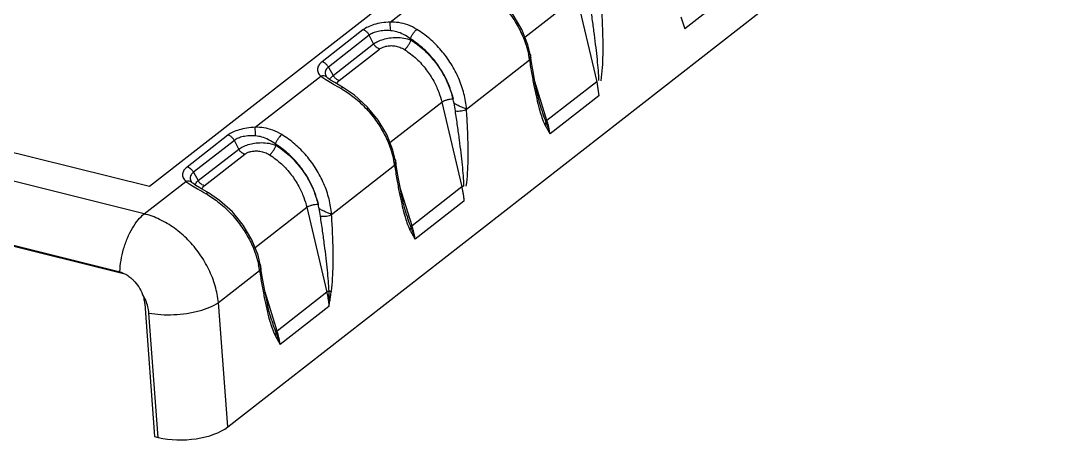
# Model space of a CAD drawing. Header units: inches. Extents: x 3700 to 4563, y 1353 to 2328.
# Drawn here: x 4314.38 to 4354.57, y 1474.1 to 1490.43 of the extents above; entities that cross this region are included whole.
import ezdxf

# ---------------------------------------------------------------- set-up
doc = ezdxf.new("R2010")
doc.units = ezdxf.units.IN
doc.header["$LTSCALE"] = 0.5
doc.layers.add('06___PRT_ALL_SURFS', color=7, linetype='Continuous')

msp = doc.modelspace()

# ---------------------------------------------------------------- linework, layer by layer
at = {"color": 7, "linetype": 'Continuous'}
for p, q in [((4319.35, 1484.036), (4354.393, 1511.359)), ((4322.376, 1474.734), (4359.95, 1504.03)), ((4328.662, 1490.385), (4331.198, 1492.363)), ((4341.947, 1491.598), (4340.059, 1490.126)), ((4327.606, 1490.082), (4326.024, 1488.849)), ((4334.074, 1489.147), (4334.074, 1489.146)), ((4331.611, 1487.02), (4334.046, 1488.919)), ((4323.444, 1486.317), (4325.98, 1488.294)), ((4326.164, 1488.165), (4326.17, 1488.161)), ((4326.219, 1488.244), (4326.218, 1488.245)), ((4336.729, 1487.53), (4334.841, 1486.058)), ((4306.233, 1487.299), (4319.35, 1484.036)), ((4319.152, 1482.97), (4304.263, 1486.674)), ((4322.388, 1486.014), (4320.806, 1484.78)), ((4326.392, 1482.952), (4328.828, 1484.851)), ((4328.856, 1485.078), (4328.856, 1485.077)), ((4303.367, 1484.423), (4318.161, 1480.743)), ((4318.45, 1480.62), (4303.924, 1484.234)), ((4319.152, 1482.97), (4320.762, 1484.226)), ((4320.946, 1484.096), (4320.952, 1484.092)), ((4321.001, 1484.175), (4321, 1484.176)), ((4331.51, 1483.461), (4329.623, 1481.989)), ((4318.161, 1480.743), (4318.249, 1480.712)), ((4318.208, 1480.73), (4318.251, 1480.716)), ((4322.016, 1479.539), (4323.61, 1480.782)), ((4323.637, 1481.01), (4323.638, 1481.009)), ((4319.166, 1479.488), (4319.55, 1474.365)), ((4322.376, 1474.734), (4322.016, 1479.539)), ((4319.692, 1474.329), (4319.332, 1479.135)), ((4326.292, 1479.392), (4324.404, 1477.921)), ((4319.55, 1474.365), (4319.692, 1474.329))]:
    msp.add_line(p, q, dxfattribs=at)
for p, q in [((4339.895, 1490.591), (4340.059, 1490.126)), ((4336.645, 1488.078), (4336.729, 1487.53))]:
    msp.add_line(p, q)
for centre, radius, start, end in [((4330.784, 1488.461), 3.294, 9.5294, 11.7489), ((4322.992, 1489.382), 13.9, 356.88, 358.9309), ((4330.888, 1488.478), 3.189, 7.9392, 9.5258), ((4324.62, 1489.576), 12.288, 353.166, 355.5649), ((4327.9, 1490.918), 3.255, 237.1015, 237.7708), ((4326.076, 1488.093), 0.208, 46.9119, 56.5021), ((4324.759, 1484.392), 3.967, 58.8979, 59.7122), ((4341.202, 1488.886), 7.028, 195.2774, 195.9323), ((4325.565, 1484.392), 3.294, 9.5294, 11.7489), ((4325.669, 1484.41), 3.189, 7.9392, 9.5258), ((4317.774, 1485.314), 13.9, 356.88, 358.9309), ((4319.402, 1485.507), 12.288, 353.166, 355.5649), ((4322.681, 1486.85), 3.255, 237.1015, 237.7708), ((4320.858, 1484.024), 0.208, 46.9119, 56.5021), ((4319.54, 1480.324), 3.967, 58.8979, 59.7122), ((4335.984, 1484.818), 7.028, 195.2774, 195.9323), ((4317.928, 1479.807), 0.965, 73.0878, 76.0149), ((4320.347, 1480.324), 3.294, 9.5294, 11.7489), ((4320.451, 1480.341), 3.189, 7.9392, 9.5258), ((4312.555, 1481.245), 13.9, 356.88, 358.9309), ((4314.184, 1481.439), 12.288, 353.166, 355.5649), ((4319.569, 1479.705), 6.73, 357.3409, 2.3961), ((4330.766, 1480.749), 7.028, 195.2774, 195.9323)]:
    msp.add_arc(centre, radius, start, end, dxfattribs=at)
msp.add_ellipse((4320.733, 1475.145), major_axis=(1.947, 0.115), ratio=0.465239, start_param=-2.161849, end_param=-0.593792, dxfattribs=at)
for points, start_tangent, end_tangent in [([(4332.026, 1491.857), (4332.49, 1491.532), (4332.957, 1491.097), (4333.36, 1490.598), (4333.683, 1490.055), (4333.915, 1489.488), (4334.009, 1489.131)], (0.856254, -0.516554), (0.203503, -0.979074)), ([(4336.889, 1489.123), (4336.889, 1489.738), (4336.868, 1490.393), (4336.829, 1491.089)], (0.016915, 0.999857), (-0.066563, 0.997782)), ([(4328.662, 1490.385), (4328.328, 1490.352), (4328.033, 1490.286), (4327.789, 1490.193), (4327.606, 1490.082)], (-0.999017, -0.044329), (-0.78858, -0.614932)), ([(4329.689, 1490.102), (4329.337, 1490.274), (4328.99, 1490.364), (4328.662, 1490.385)], (-0.852959, 0.521977), (-0.999741, -0.02277)), ([(4328.672, 1490.05), (4328.666, 1490.183), (4328.663, 1490.301), (4328.662, 1490.385)], (-0.048528, 0.998822), (0.010414, 0.999946)), ([(4327.852, 1489.88), (4327.787, 1489.971), (4327.701, 1490.042), (4327.606, 1490.082)], (-0.472758, 0.881192), (-0.970424, 0.241408)), ([(4329.442, 1489.733), (4329.485, 1489.836), (4329.546, 1489.942), (4329.618, 1490.035), (4329.689, 1490.102)], (0.30528, 0.952263), (0.802004, 0.597319)), ([(4331.611, 1487.021), (4331.512, 1487.615), (4331.311, 1488.205), (4331.015, 1488.77), (4330.636, 1489.288), (4330.188, 1489.738), (4329.689, 1490.102)], (-0.077975, 0.996955), (-0.852968, 0.521963)), ([(4334.074, 1489.146), (4334.079, 1489.056), (4334.076, 1489.026)], (0.180894, -0.983503), (-0.143533, -0.989646)), ([(4326.024, 1488.849), (4325.903, 1488.723), (4325.849, 1488.583), (4325.873, 1488.437), (4325.98, 1488.294)], (-0.788632, -0.614865), (0.732067, -0.681232)), ([(4326.27, 1488.646), (4326.204, 1488.738), (4326.119, 1488.808), (4326.024, 1488.849)], (-0.472762, 0.88119), (-0.970423, 0.241412)), ([(4334.076, 1489.026), (4334.046, 1488.919)], (-0.143533, -0.989646), (-0.386005, -0.922497)), ([(4334.095, 1489.021), (4334.09, 1488.98), (4334.046, 1488.919)], (0.127296, -0.991865), (-0.744648, -0.667458)), ([(4334.046, 1488.919), (4334.136, 1488.368), (4334.228, 1487.872), (4334.324, 1487.429), (4334.422, 1487.035)], (0.150028, -0.988682), (0.263717, -0.9646)), ([(4326.191, 1488.267), (4326.099, 1488.302), (4325.98, 1488.294)], (-0.833879, 0.551947), (-0.965872, -0.25902)), ([(4325.98, 1488.294), (4326.132, 1488.185)], (0.771652, -0.636045), (0.839457, -0.543427)), ([(4326.17, 1488.161), (4326.43, 1488.007), (4326.759, 1487.818)], (0.846742, -0.532004), (0.863496, -0.504356)), ([(4326.849, 1487.848), (4326.817, 1487.851), (4326.759, 1487.818)], (-0.910436, 0.41365), (-0.774601, -0.63245)), ([(4326.808, 1487.789), (4327.272, 1487.464), (4327.738, 1487.028), (4328.142, 1486.529), (4328.465, 1485.986), (4328.697, 1485.419), (4328.791, 1485.063)], (0.856254, -0.516554), (0.203503, -0.979074)), ([(4331.611, 1487.021), (4331.517, 1487.059), (4331.393, 1487.108), (4331.257, 1487.171), (4331.128, 1487.246)], (-0.912304, 0.409515), (-0.822985, 0.568062)), ([(4331.18, 1486.953), (4331.295, 1486.945), (4331.417, 1486.955), (4331.527, 1486.981), (4331.611, 1487.021)], (0.987382, -0.158354), (0.830226, 0.557427)), ([(4331.671, 1485.054), (4331.671, 1485.67), (4331.65, 1486.324), (4331.611, 1487.02)], (0.016915, 0.999857), (-0.066563, 0.997782)), ([(4334.444, 1486.957), (4334.527, 1486.693), (4334.642, 1486.413)], (0.274725, -0.961523), (0.433165, -0.901315)), ([(4323.444, 1486.317), (4323.11, 1486.283), (4322.815, 1486.217), (4322.571, 1486.125), (4322.388, 1486.014)], (-0.999017, -0.044329), (-0.78858, -0.614932)), ([(4324.471, 1486.034), (4324.119, 1486.205), (4323.772, 1486.295), (4323.443, 1486.316)], (-0.852959, 0.521977), (-0.999741, -0.02277)), ([(4323.454, 1485.982), (4323.448, 1486.114), (4323.445, 1486.232), (4323.444, 1486.317)], (-0.048528, 0.998822), (0.010414, 0.999946)), ([(4334.677, 1486.522), (4334.671, 1486.486), (4334.66, 1486.449), (4334.642, 1486.413)], (-0.059711, -0.998216), (-0.490237, -0.871589)), ([(4334.642, 1486.413), (4334.707, 1486.294), (4334.773, 1486.176), (4334.841, 1486.058)], (0.470268, -0.882524), (0.496921, -0.867796)), ([(4334.677, 1486.522), (4334.71, 1486.436), (4334.74, 1486.356), (4334.766, 1486.283), (4334.789, 1486.217), (4334.809, 1486.157), (4334.826, 1486.104), (4334.841, 1486.058)], (0.368358, -0.929684), (0.292884, -0.956148)), ([(4334.841, 1486.058), (4334.818, 1486.191), (4334.791, 1486.323), (4334.758, 1486.452), (4334.721, 1486.578)], (-0.144965, 0.989437), (-0.298547, 0.954395)), ([(4322.634, 1485.811), (4322.568, 1485.903), (4322.483, 1485.973), (4322.388, 1486.014)], (-0.472758, 0.881192), (-0.970424, 0.241408)), ([(4324.223, 1485.664), (4324.266, 1485.768), (4324.328, 1485.873), (4324.4, 1485.967), (4324.471, 1486.034)], (0.30528, 0.952263), (0.802004, 0.597319)), ([(4326.393, 1482.952), (4326.294, 1483.546), (4326.093, 1484.137), (4325.797, 1484.701), (4325.418, 1485.219), (4324.97, 1485.669), (4324.471, 1486.034)], (-0.077975, 0.996955), (-0.852968, 0.521963)), ([(4320.806, 1484.78), (4320.685, 1484.654), (4320.631, 1484.514), (4320.655, 1484.369), (4320.762, 1484.226)], (-0.788632, -0.614865), (0.732067, -0.681232)), ([(4321.052, 1484.577), (4320.986, 1484.669), (4320.901, 1484.739), (4320.806, 1484.78)], (-0.472762, 0.88119), (-0.970423, 0.241412)), ([(4328.858, 1484.957), (4328.827, 1484.85)], (-0.143533, -0.989646), (-0.386005, -0.922497)), ([(4328.876, 1484.952), (4328.872, 1484.911), (4328.828, 1484.851)], (0.127296, -0.991865), (-0.744648, -0.667458)), ([(4328.828, 1484.851), (4328.918, 1484.299), (4329.01, 1483.804), (4329.106, 1483.36), (4329.204, 1482.966)], (0.150028, -0.988682), (0.263717, -0.9646)), ([(4328.856, 1485.077), (4328.861, 1484.988), (4328.858, 1484.957)], (0.180894, -0.983503), (-0.143533, -0.989646)), ([(4320.973, 1484.198), (4320.881, 1484.233), (4320.762, 1484.226)], (-0.833879, 0.551947), (-0.965872, -0.25902)), ([(4320.762, 1484.226), (4320.913, 1484.117)], (0.771652, -0.636045), (0.839457, -0.543427)), ([(4320.952, 1484.092), (4321.212, 1483.938), (4321.541, 1483.749)], (0.846742, -0.532004), (0.863496, -0.504356)), ([(4331.426, 1484.01), (4331.454, 1483.88), (4331.478, 1483.745), (4331.497, 1483.605), (4331.51, 1483.461)], (0.226665, -0.973973), (0.071537, -0.997438)), ([(4321.631, 1483.78), (4321.599, 1483.783), (4321.541, 1483.749)], (-0.910436, 0.41365), (-0.774601, -0.63245)), ([(4321.59, 1483.72), (4322.053, 1483.395), (4322.52, 1482.96), (4322.923, 1482.461), (4323.247, 1481.917), (4323.478, 1481.351), (4323.572, 1480.994)], (0.856254, -0.516554), (0.203503, -0.979074)), ([(4326.393, 1482.952), (4326.299, 1482.99), (4326.175, 1483.04), (4326.039, 1483.102), (4325.91, 1483.178)], (-0.912304, 0.409515), (-0.822985, 0.568062)), ([(4318.208, 1480.73), (4318.254, 1481.169), (4318.353, 1481.613), (4318.502, 1482.037), (4318.692, 1482.418), (4318.913, 1482.735), (4319.152, 1482.97)], (0.039233, 0.99923), (0.788621, 0.61488)), ([(4322.016, 1479.539), (4321.892, 1480.183), (4321.646, 1480.822), (4321.29, 1481.425), (4320.839, 1481.964), (4320.316, 1482.415), (4319.745, 1482.756), (4319.152, 1482.97)], (-0.094308, 0.995543), (-0.970401, 0.241501)), ([(4325.962, 1482.885), (4326.077, 1482.876), (4326.198, 1482.886), (4326.309, 1482.912), (4326.393, 1482.952)], (0.987382, -0.158354), (0.830226, 0.557427)), ([(4326.453, 1480.986), (4326.453, 1481.601), (4326.431, 1482.256), (4326.392, 1482.952)], (0.016915, 0.999857), (-0.066563, 0.997782)), ([(4329.226, 1482.889), (4329.309, 1482.625), (4329.424, 1482.344)], (0.274725, -0.961523), (0.433165, -0.901315)), ([(4329.458, 1482.454), (4329.453, 1482.417), (4329.442, 1482.381), (4329.424, 1482.344)], (-0.059711, -0.998216), (-0.490237, -0.871589)), ([(4329.424, 1482.344), (4329.489, 1482.226), (4329.555, 1482.108), (4329.623, 1481.989)], (0.470268, -0.882524), (0.496921, -0.867796)), ([(4329.458, 1482.454), (4329.492, 1482.367), (4329.522, 1482.287), (4329.548, 1482.214), (4329.571, 1482.148), (4329.591, 1482.088), (4329.608, 1482.035), (4329.623, 1481.989)], (0.368358, -0.929684), (0.292884, -0.956148)), ([(4329.623, 1481.989), (4329.6, 1482.123), (4329.572, 1482.254), (4329.54, 1482.383), (4329.503, 1482.51)], (-0.144965, 0.989437), (-0.298547, 0.954395)), ([(4318.251, 1480.716), (4318.474, 1480.609), (4318.635, 1480.493)], (0.943557, -0.331211), (0.766324, -0.642455)), ([(4323.639, 1480.889), (4323.609, 1480.782)], (-0.143533, -0.989646), (-0.386005, -0.922497)), ([(4323.658, 1480.884), (4323.654, 1480.843), (4323.61, 1480.782)], (0.127296, -0.991865), (-0.744648, -0.667458)), ([(4323.61, 1480.782), (4323.699, 1480.231), (4323.792, 1479.735), (4323.887, 1479.291), (4323.986, 1478.897)], (0.150028, -0.988682), (0.263717, -0.9646)), ([(4323.637, 1481.009), (4323.643, 1480.919), (4323.639, 1480.889)], (0.180894, -0.983503), (-0.143533, -0.989646)), ([(4318.635, 1480.493), (4318.727, 1480.409), (4318.937, 1480.147), (4319.084, 1479.855)], (0.766324, -0.642455), (0.351552, -0.936168)), ([(4326.208, 1479.941), (4326.236, 1479.811), (4326.26, 1479.676), (4326.279, 1479.537), (4326.292, 1479.392)], (0.226665, -0.973973), (0.071537, -0.997438)), ([(4326.292, 1479.392), (4326.326, 1479.59), (4326.358, 1479.785), (4326.384, 1479.977)], (0.167993, 0.985788), (0.153721, 0.988114)), ([(4326.293, 1479.986), (4326.329, 1479.982), (4326.361, 1479.979), (4326.38, 1479.978)], (0.993806, -0.11113), (0.997743, -0.067149)), ([(4319.084, 1479.855), (4319.14, 1479.665), (4319.166, 1479.488)], (0.351552, -0.936168), (0.07474, -0.997203)), ([(4319.332, 1479.135), (4319.291, 1479.379), (4319.208, 1479.623), (4319.084, 1479.855)], (-0.074921, 0.997189), (-0.537663, 0.84316)), ([(4319.332, 1479.135), (4319.791, 1479.078), (4320.29, 1479.074), (4320.795, 1479.123), (4321.272, 1479.222), (4321.688, 1479.364), (4322.016, 1479.539)], (0.981901, -0.189397), (0.824701, 0.565569)), ([(4324.008, 1478.82), (4324.091, 1478.556), (4324.206, 1478.276)], (0.274725, -0.961523), (0.433165, -0.901315)), ([(4324.24, 1478.385), (4324.235, 1478.349), (4324.223, 1478.312), (4324.206, 1478.276)], (-0.059711, -0.998216), (-0.490237, -0.871589)), ([(4324.206, 1478.276), (4324.271, 1478.157), (4324.337, 1478.039), (4324.404, 1477.921)], (0.470268, -0.882524), (0.496921, -0.867796)), ([(4324.24, 1478.385), (4324.274, 1478.299), (4324.304, 1478.219), (4324.33, 1478.146), (4324.353, 1478.079), (4324.373, 1478.02), (4324.39, 1477.967), (4324.404, 1477.921)], (0.368358, -0.929684), (0.292884, -0.956148)), ([(4324.404, 1477.921), (4324.382, 1478.054), (4324.354, 1478.185), (4324.322, 1478.315), (4324.284, 1478.441)], (-0.144965, 0.989437), (-0.298547, 0.954395))]:
    msp.add_spline(points, degree=3, dxfattribs=dict(at, start_tangent=start_tangent, end_tangent=end_tangent))
at = {"layer": '06___PRT_ALL_SURFS', "color": 7, "linetype": 'Continuous'}
for p, q in [((4333.869, 1489.804), (4335.869, 1491.363)), ((4335.869, 1491.363), (4336.645, 1488.078)), ((4327.852, 1489.88), (4326.27, 1488.646)), ((4326.457, 1488.322), (4328.02, 1489.542)), ((4328.02, 1489.542), (4327.852, 1489.88)), ((4329.463, 1489.689), (4329.442, 1489.733)), ((4326.688, 1488.124), (4328.252, 1489.343)), ((4334.085, 1489.086), (4334.074, 1489.147)), ((4334.137, 1488.75), (4334.085, 1489.086)), ((4326.27, 1488.646), (4326.457, 1488.322)), ((4326.193, 1488.273), (4326.188, 1488.28)), ((4326.188, 1488.28), (4326.188, 1488.28)), ((4326.85, 1487.849), (4326.513, 1488.044)), ((4334.721, 1486.578), (4334.256, 1488.083)), ((4336.645, 1488.078), (4334.721, 1486.578)), ((4328.651, 1485.735), (4330.651, 1487.294)), ((4330.651, 1487.294), (4331.426, 1484.01)), ((4334.518, 1486.984), (4334.519, 1486.98)), ((4322.634, 1485.811), (4321.052, 1484.577)), ((4322.802, 1485.473), (4322.634, 1485.811)), ((4324.245, 1485.62), (4324.223, 1485.664)), ((4321.238, 1484.254), (4322.802, 1485.473)), ((4321.47, 1484.055), (4323.034, 1485.274)), ((4328.866, 1485.017), (4328.856, 1485.078)), ((4328.919, 1484.682), (4328.866, 1485.017)), ((4321.052, 1484.577), (4321.238, 1484.254)), ((4320.975, 1484.204), (4320.97, 1484.212)), ((4320.97, 1484.212), (4320.97, 1484.211)), ((4321.631, 1483.781), (4321.295, 1483.976)), ((4329.503, 1482.51), (4329.038, 1484.014)), ((4331.426, 1484.01), (4329.503, 1482.51)), ((4323.433, 1481.667), (4325.432, 1483.226)), ((4325.432, 1483.226), (4326.208, 1479.941)), ((4329.3, 1482.915), (4329.301, 1482.911)), ((4323.648, 1480.949), (4323.637, 1481.01)), ((4323.701, 1480.613), (4323.648, 1480.949)), ((4324.284, 1478.441), (4323.82, 1479.945)), ((4326.208, 1479.941), (4324.284, 1478.441)), ((4324.082, 1478.847), (4324.083, 1478.843))]:
    msp.add_line(p, q, dxfattribs=at)
for points in [[(4334.074, 1489.146), (4333.987, 1489.506), (4333.752, 1490.1), (4333.417, 1490.667), (4332.993, 1491.183), (4332.5, 1491.627), (4332.068, 1491.918)], [(4334.519, 1486.98), (4334.448, 1487.229), (4334.383, 1487.489), (4334.32, 1487.769), (4334.258, 1488.071), (4334.197, 1488.397), (4334.137, 1488.75)], [(4326.218, 1488.245), (4326.206, 1488.257), (4326.193, 1488.273)], [(4326.513, 1488.044), (4326.357, 1488.141), (4326.248, 1488.219), (4326.219, 1488.244)], [(4328.856, 1485.077), (4328.768, 1485.437), (4328.534, 1486.032), (4328.199, 1486.598), (4327.775, 1487.114), (4327.282, 1487.558), (4326.85, 1487.849)], [(4329.301, 1482.912), (4329.23, 1483.161), (4329.165, 1483.42), (4329.102, 1483.701), (4329.04, 1484.003), (4328.979, 1484.328), (4328.919, 1484.682)], [(4321, 1484.176), (4320.988, 1484.189), (4320.975, 1484.204)], [(4321.295, 1483.976), (4321.139, 1484.073), (4321.03, 1484.151), (4321.001, 1484.175)], [(4323.637, 1481.009), (4323.55, 1481.369), (4323.316, 1481.963), (4322.98, 1482.529), (4322.557, 1483.045), (4322.064, 1483.49), (4321.631, 1483.78)], [(4324.083, 1478.843), (4324.012, 1479.092), (4323.947, 1479.352), (4323.884, 1479.632), (4323.822, 1479.934), (4323.761, 1480.26), (4323.701, 1480.613)]]:
    msp.add_lwpolyline(points, dxfattribs=at)
for centre, radius, start, end in [((4324.636, 1485.922), 6.626, 11.5309, 13.0269), ((4325.332, 1486.06), 5.916, 8.6831, 11.5663), ((4319.417, 1481.853), 6.626, 11.5309, 13.0269), ((4320.114, 1481.992), 5.916, 8.6831, 11.5663)]:
    msp.add_arc(centre, radius, start, end, dxfattribs=at)
for points, start_tangent, end_tangent in [([(4336.73, 1488.123), (4336.708, 1488.507), (4336.67, 1488.934), (4336.619, 1489.399), (4336.557, 1489.899), (4336.484, 1490.439), (4336.398, 1491.022)], (-0.020278, 0.999794), (-0.150133, 0.988666)), ([(4328.672, 1490.05), (4328.427, 1490.053), (4328.192, 1490.024), (4327.997, 1489.965), (4327.852, 1489.88)], (-0.997569, 0.069687), (-0.775107, -0.63183)), ([(4329.442, 1489.733), (4329.176, 1489.905), (4328.916, 1490.008), (4328.672, 1490.05)], (-0.787318, 0.616548), (-0.997554, 0.069905)), ([(4328.02, 1489.542), (4328.182, 1489.637), (4328.39, 1489.717), (4328.634, 1489.772), (4328.905, 1489.792), (4329.193, 1489.766), (4329.463, 1489.689)], (0.801518, 0.59797), (0.928875, -0.370393)), ([(4328.252, 1489.343), (4328.162, 1489.385), (4328.082, 1489.454), (4328.02, 1489.542)], (-0.957117, 0.289701), (-0.472763, 0.881189)), ([(4329.213, 1489.32), (4329.285, 1489.387), (4329.357, 1489.48), (4329.42, 1489.586), (4329.463, 1489.689)], (0.802408, 0.596776), (0.314665, 0.949203)), ([(4331.091, 1487.415), (4330.923, 1487.959), (4330.662, 1488.483), (4330.321, 1488.963), (4329.91, 1489.386), (4329.442, 1489.733)], (-0.220689, 0.975344), (-0.85237, 0.52294)), ([(4329.463, 1489.689), (4329.981, 1489.293), (4330.413, 1488.818), (4330.737, 1488.322), (4330.956, 1487.845), (4331.091, 1487.415)], (0.848448, -0.529278), (0.229892, -0.973216)), ([(4328.252, 1489.343), (4328.358, 1489.405), (4328.495, 1489.45), (4328.656, 1489.472), (4328.836, 1489.462), (4329.03, 1489.411), (4329.213, 1489.32)], (0.788442, 0.615109), (0.847569, -0.530685)), ([(4329.213, 1489.32), (4329.673, 1488.967), (4330.056, 1488.544), (4330.341, 1488.103), (4330.535, 1487.678), (4330.651, 1487.294)], (0.847631, -0.530586), (0.225872, -0.974157)), ([(4326.27, 1488.646), (4326.176, 1488.544), (4326.145, 1488.423), (4326.18, 1488.295), (4326.188, 1488.28)], (-0.801844, -0.597534), (0.497498, -0.867465)), ([(4326.33, 1488.158), (4326.356, 1488.213), (4326.457, 1488.322)], (0.314509, 0.949254), (0.77547, 0.631384)), ([(4326.688, 1488.124), (4326.599, 1488.166), (4326.519, 1488.235), (4326.457, 1488.322)], (-0.957119, 0.289696), (-0.472758, 0.881192)), ([(4326.597, 1487.994), (4326.62, 1488.05), (4326.688, 1488.124)], (0.200875, 0.979617), (0.788799, 0.614651)), ([(4330.651, 1487.294), (4330.738, 1487.34), (4330.851, 1487.379), (4330.974, 1487.406), (4331.091, 1487.415)], (0.828001, 0.560727), (0.999998, 0.001794)), ([(4331.512, 1484.055), (4331.49, 1484.438), (4331.452, 1484.866), (4331.401, 1485.33), (4331.339, 1485.83), (4331.265, 1486.37), (4331.18, 1486.953)], (-0.020278, 0.999794), (-0.150133, 0.988666)), ([(4334.519, 1486.98), (4334.565, 1486.836), (4334.677, 1486.522)], (0.295315, -0.9554), (0.379656, -0.925128)), ([(4334.721, 1486.578), (4334.693, 1486.55), (4334.677, 1486.522)], (-0.748069, -0.663621), (-0.392568, -0.919723)), ([(4323.454, 1485.982), (4323.209, 1485.985), (4322.974, 1485.956), (4322.779, 1485.896), (4322.634, 1485.811)], (-0.997569, 0.069687), (-0.775107, -0.63183)), ([(4324.223, 1485.664), (4323.958, 1485.836), (4323.698, 1485.94), (4323.454, 1485.982)], (-0.787318, 0.616548), (-0.997554, 0.069905)), ([(4322.802, 1485.473), (4322.964, 1485.568), (4323.172, 1485.648), (4323.416, 1485.703), (4323.687, 1485.724), (4323.975, 1485.698), (4324.245, 1485.62)], (0.801518, 0.59797), (0.928875, -0.370393)), ([(4323.995, 1485.252), (4324.067, 1485.319), (4324.139, 1485.412), (4324.202, 1485.517), (4324.245, 1485.62)], (0.802408, 0.596776), (0.314665, 0.949203)), ([(4325.873, 1483.347), (4325.705, 1483.89), (4325.443, 1484.414), (4325.103, 1484.895), (4324.692, 1485.318), (4324.223, 1485.664)], (-0.220689, 0.975344), (-0.85237, 0.52294)), ([(4324.245, 1485.62), (4324.762, 1485.224), (4325.195, 1484.75), (4325.519, 1484.254), (4325.738, 1483.776), (4325.873, 1483.347)], (0.848448, -0.529278), (0.229892, -0.973216)), ([(4323.034, 1485.274), (4322.944, 1485.317), (4322.864, 1485.386), (4322.802, 1485.473)], (-0.957117, 0.289701), (-0.472763, 0.881189)), ([(4323.034, 1485.274), (4323.14, 1485.337), (4323.277, 1485.382), (4323.438, 1485.403), (4323.618, 1485.393), (4323.811, 1485.343), (4323.995, 1485.252)], (0.788442, 0.615109), (0.847569, -0.530685)), ([(4323.995, 1485.252), (4324.454, 1484.898), (4324.837, 1484.476), (4325.123, 1484.034), (4325.317, 1483.609), (4325.432, 1483.226)], (0.847631, -0.530586), (0.225872, -0.974157)), ([(4321.052, 1484.577), (4320.958, 1484.475), (4320.926, 1484.355), (4320.962, 1484.226), (4320.97, 1484.212)], (-0.801844, -0.597534), (0.497498, -0.867465)), ([(4321.111, 1484.089), (4321.138, 1484.144), (4321.238, 1484.254)], (0.314509, 0.949254), (0.77547, 0.631384)), ([(4321.47, 1484.055), (4321.38, 1484.098), (4321.3, 1484.166), (4321.238, 1484.254)], (-0.957119, 0.289696), (-0.472758, 0.881192)), ([(4321.379, 1483.925), (4321.401, 1483.981), (4321.47, 1484.055)], (0.200875, 0.979617), (0.788799, 0.614651)), ([(4331.512, 1484.055), (4331.465, 1484.033), (4331.426, 1484.01)], (-0.920107, -0.391667), (-0.828001, -0.560727)), ([(4325.432, 1483.226), (4325.52, 1483.272), (4325.633, 1483.311), (4325.756, 1483.337), (4325.873, 1483.347)], (0.828001, 0.560727), (0.999998, 0.001794)), ([(4326.294, 1479.986), (4326.272, 1480.37), (4326.234, 1480.797), (4326.183, 1481.262), (4326.121, 1481.762), (4326.047, 1482.302), (4325.962, 1482.885)], (-0.020278, 0.999794), (-0.150133, 0.988666)), ([(4329.301, 1482.911), (4329.347, 1482.768), (4329.458, 1482.454)], (0.295315, -0.9554), (0.379656, -0.925128)), ([(4329.503, 1482.51), (4329.475, 1482.481), (4329.458, 1482.454)], (-0.748069, -0.663621), (-0.392568, -0.919723)), ([(4326.294, 1479.986), (4326.247, 1479.964), (4326.208, 1479.941)], (-0.920107, -0.391667), (-0.828001, -0.560727)), ([(4324.083, 1478.843), (4324.128, 1478.699), (4324.24, 1478.385)], (0.295315, -0.9554), (0.379656, -0.925128)), ([(4324.284, 1478.441), (4324.257, 1478.413), (4324.24, 1478.385)], (-0.748069, -0.663621), (-0.392568, -0.919723))]:
    msp.add_spline(points, degree=3, dxfattribs=dict(at, start_tangent=start_tangent, end_tangent=end_tangent))

doc.saveas('drawing.dxf')
